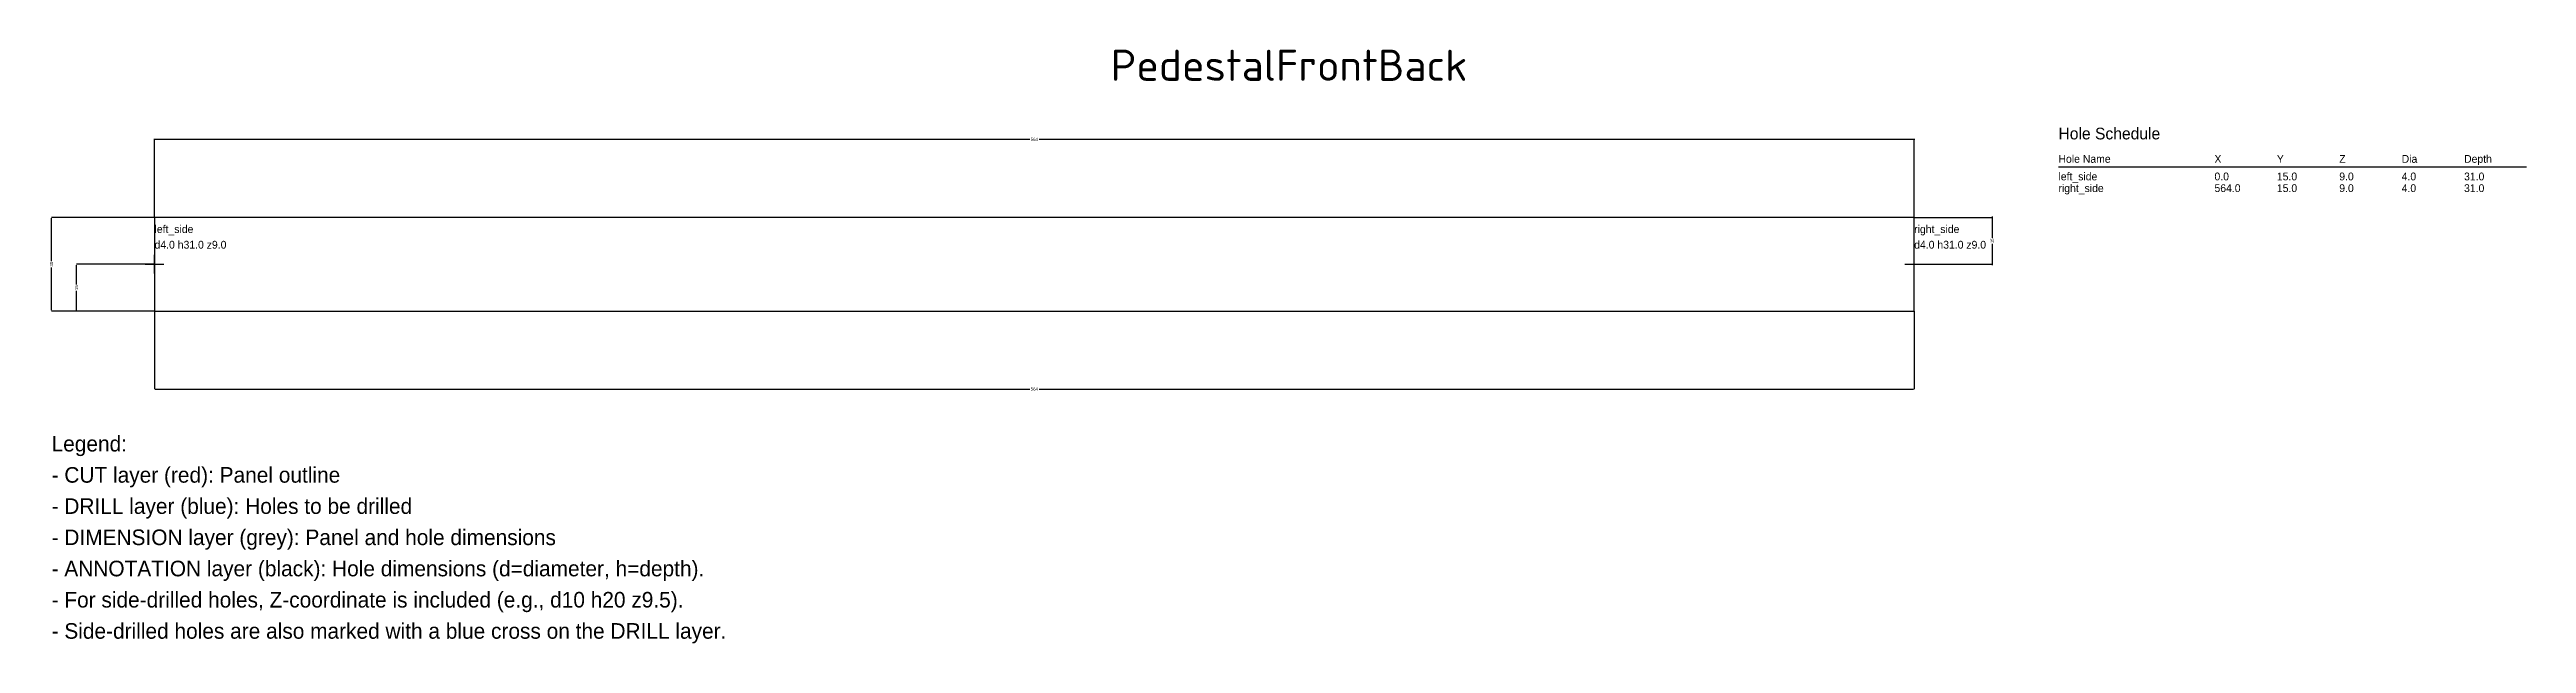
# Model space of a CAD drawing. Header units: millimetres. Extents: x -34 to 760, y -107 to 84.
import ezdxf
from ezdxf.enums import TextEntityAlignment as Align

# ---------------------------------------------------------------- set-up
doc = ezdxf.new("R2010")
doc.units = ezdxf.units.MM
for name, color, linetype in [('ANNOTATION', 7, 'Continuous'), ('CUT', 1, 'Continuous'), ('DIMENSION', 8, 'Continuous'), ('DRILL', 5, 'Continuous')]:
    doc.layers.add(name, color=color, linetype=linetype)
doc.styles.add('Title', font='ISOCPEUR.ttf')
doc.dimstyles.get("Standard").update_dxf_attribs({"dimtxt": 2.5, "dimasz": 2.5, "dimexe": 1.25, "dimexo": 0.625, "dimtad": 1, "dimtxsty": 'Standard', "dimcen": 2.5, "dimazin": 3, "dimtfac": 1, "dimtmove": 0, "dimatfit": 3})

# ---------------------------------------------------------------- blocks, each defined once
blk = doc.blocks.new('_CLOSEDFILLED')
at = {"color": 0, "linetype": 'ByBlock'}
blk.add_solid([(-1, 0.2), (0, 0), (-1, -0.2)], dxfattribs=at)
blk = doc.blocks.new('*D0')
for p, q in [((0, 0), (0, -25)), ((564, 0), (564, -25)), ((0.25, -25), (280.5, -25)), ((283.5, -25), (563.75, -25))]:
    blk.add_line(p, q)
at = {"layer": 'Defpoints'}
for p in [(0, 0), (564, 0), (0, -25)]:
    blk.add_point(p, dxfattribs=at)
at = {"layer": 'DIMENSION', "xscale": 0.25, "yscale": 0.25, "rotation": 180}
blk.add_blockref('_CLOSEDFILLED', (0, -25), dxfattribs=at)
at = {"layer": 'DIMENSION', "xscale": 0.25, "yscale": 0.25}
blk.add_blockref('_CLOSEDFILLED', (564, -25), dxfattribs=at)
at = {"layer": 'DIMENSION', "insert": (282, -25), "char_height": 1, "attachment_point": 5}
blk.add_mtext('564', dxfattribs=at)
blk = doc.blocks.new('*D2')
for p, q in [((280.5, 55), (-0.25, 55)), ((0, 30), (0, 55)), ((564.25, 55), (283.5, 55)), ((564, 30), (564, 55))]:
    blk.add_line(p, q)
at = {"layer": 'Defpoints'}
for p in [(564, 55), (0, 30), (564, 30)]:
    blk.add_point(p, dxfattribs=at)
at = {"layer": 'DIMENSION', "xscale": 0.25, "yscale": 0.25}
blk.add_blockref('_CLOSEDFILLED', (0, 55), dxfattribs=at)
at = {"layer": 'DIMENSION', "xscale": 0.25, "yscale": 0.25, "rotation": 180}
blk.add_blockref('_CLOSEDFILLED', (564, 55), dxfattribs=at)
at = {"layer": 'DIMENSION', "insert": (282, 55), "char_height": 1, "attachment_point": 5}
blk.add_mtext('564', dxfattribs=at)
blk = doc.blocks.new('*D3')
for p, q in [((0, 15), (-25, 15)), ((-25, 8.5), (-25, 14.75)), ((-25, 0.25), (-25, 6.5)), ((0, 0), (-25, 0))]:
    blk.add_line(p, q)
at = {"layer": 'Defpoints'}
for p in [(0, 15), (-25, 0), (0, 0)]:
    blk.add_point(p, dxfattribs=at)
at = {"layer": 'DIMENSION', "xscale": 0.25, "yscale": 0.25}
for p, rotation in [((-25, 15), 90), ((-25, 0), 270)]:
    blk.add_blockref('_CLOSEDFILLED', p, dxfattribs=dict(at, rotation=rotation))
at = {"layer": 'DIMENSION', "insert": (-25, 7.5), "char_height": 1, "attachment_point": 5, "rotation": 90}
blk.add_mtext('15', dxfattribs=at)
blk = doc.blocks.new('*D4')
for p, q in [((0, 30), (-33, 30)), ((-33, 16), (-33, 29.75)), ((-33, 0.25), (-33, 14)), ((0, 0), (-33, 0))]:
    blk.add_line(p, q)
at = {"layer": 'Defpoints'}
for p in [(0, 30), (-33, 0), (0, 0)]:
    blk.add_point(p, dxfattribs=at)
at = {"layer": 'DIMENSION', "xscale": 0.25, "yscale": 0.25}
for p, rotation in [((-33, 30), 90), ((-33, 0), 270)]:
    blk.add_blockref('_CLOSEDFILLED', p, dxfattribs=dict(at, rotation=rotation))
at = {"layer": 'DIMENSION', "insert": (-33, 15), "char_height": 1, "attachment_point": 5, "rotation": 90}
blk.add_mtext('30', dxfattribs=at)
blk = doc.blocks.new('*D5')
for p, q in [((564, 30), (589, 30)), ((589, 30.25), (589, 23.5)), ((589, 21.5), (589, 14.75)), ((564, 15), (589, 15))]:
    blk.add_line(p, q)
at = {"layer": 'Defpoints'}
for p in [(564, 30), (589, 30), (564, 15)]:
    blk.add_point(p, dxfattribs=at)
at = {"layer": 'DIMENSION', "xscale": 0.25, "yscale": 0.25}
for p, rotation in [((589, 30), 270), ((589, 15), 90)]:
    blk.add_blockref('_CLOSEDFILLED', p, dxfattribs=dict(at, rotation=rotation))
at = {"layer": 'DIMENSION', "insert": (589, 22.5), "char_height": 1, "attachment_point": 5, "rotation": 90}
blk.add_mtext('15', dxfattribs=at)

msp = doc.modelspace()

# ---------------------------------------------------------------- linework, layer by layer
at = {"layer": 'ANNOTATION'}
msp.add_line((610.25, 46.25), (760.25, 46.25), dxfattribs=at)
at = {"layer": 'CUT'}
for p, q in [((564, 30), (0, 30)), ((0, 30), (0, 0)), ((564, 0), (564, 30)), ((0, 0), (564, 0))]:
    msp.add_line(p, q, dxfattribs=at)
at = {"layer": 'DRILL', "color": 5}
for p, q in [((0, 12), (0, 18)), ((564, 12), (564, 18)), ((-3, 15), (3, 15)), ((561, 15), (567, 15))]:
    msp.add_line(p, q, dxfattribs=at)

# ---------------------------------------------------------------- texts
at = {"layer": 'ANNOTATION', "style": 'Title'}
msp.add_text('PedestalFrontBack', height=10, dxfattribs=at).set_placement((363.625, 78.75), align=Align.MIDDLE_CENTER)
at = {"layer": 'ANNOTATION'}
for s, height, p in [('Hole Schedule', 3.75, (610.25, 55)), ('Hole Name', 2.5, (610.25, 47.5)), ('X', 2.5, (660.25, 47.5)), ('Y', 2.5, (680.25, 47.5)), ('Z', 2.5, (700.25, 47.5)), ('Dia', 2.5, (720.25, 47.5)), ('Depth', 2.5, (740.25, 47.5)), ('right_side', 2.5, (610.25, 38.125)), ('left_side', 2.5, (610.25, 41.875)), ('0.0', 2.5, (660.25, 41.875)), ('564.0', 2.5, (660.25, 38.125)), ('15.0', 2.5, (680.25, 41.875)), ('15.0', 2.5, (680.25, 38.125)), ('9.0', 2.5, (700.25, 41.875)), ('9.0', 2.5, (700.25, 38.125)), ('4.0', 2.5, (720.25, 41.875)), ('4.0', 2.5, (720.25, 38.125)), ('31.0', 2.5, (740.25, 41.875)), ('31.0', 2.5, (740.25, 38.125)), ('left_side', 2.5, (0, 25)), ('right_side', 2.5, (564, 25)), ('d4.0 h31.0 z9.0', 2.5, (0, 20)), ('d4.0 h31.0 z9.0', 2.5, (564, 20)), ('Legend:', 5, (-33, -45)), ('- CUT layer (red): Panel outline', 5, (-33, -55)), ('- DRILL layer (blue): Holes to be drilled', 5, (-33, -65)), ('- DIMENSION layer (grey): Panel and hole dimensions', 5, (-33, -75)), ('- ANNOTATION layer (black): Hole dimensions (d=diameter, h=depth).', 5, (-33, -85)), ('- For side-drilled holes, Z-coordinate is included (e.g., d10 h20 z9.5).', 5, (-33, -95)), ('- Side-drilled holes are also marked with a blue cross on the DRILL layer.', 5, (-33, -105))]:
    msp.add_text(s, height=height, dxfattribs=at).set_placement(p)

# ---------------------------------------------------------------- dimensions: what is measured, and where the dimension line sits
at = {"layer": 'DIMENSION'}
for base, p1, p2, picture, middle in [((564, 55), (564, 30), (0, 30), '*D2', (282, 55)), ((0, -25), (0, 0), (564, 0), '*D0', (282, -25))]:
    dim = msp.add_linear_dim(base=base, p1=p1, p2=p2, dimstyle='Standard', dxfattribs=at)
    dim.commit()
    dim.dimension.update_dxf_attribs({"geometry": picture, "text_midpoint": middle})
for base, p1, p2, picture, middle in [((-33, 0), (0, 0), (0, 30), '*D4', (-33, 15)), ((589, 30), (564, 30), (564, 15), '*D5', (589, 22.5)), ((-25, 0), (0, 0), (0, 15), '*D3', (-25, 7.5))]:
    dim = msp.add_linear_dim(base=base, p1=p1, p2=p2, angle=90, dimstyle='Standard', dxfattribs=at)
    dim.commit()
    dim.dimension.update_dxf_attribs({"geometry": picture, "text_midpoint": middle})

doc.saveas('drawing.dxf')
